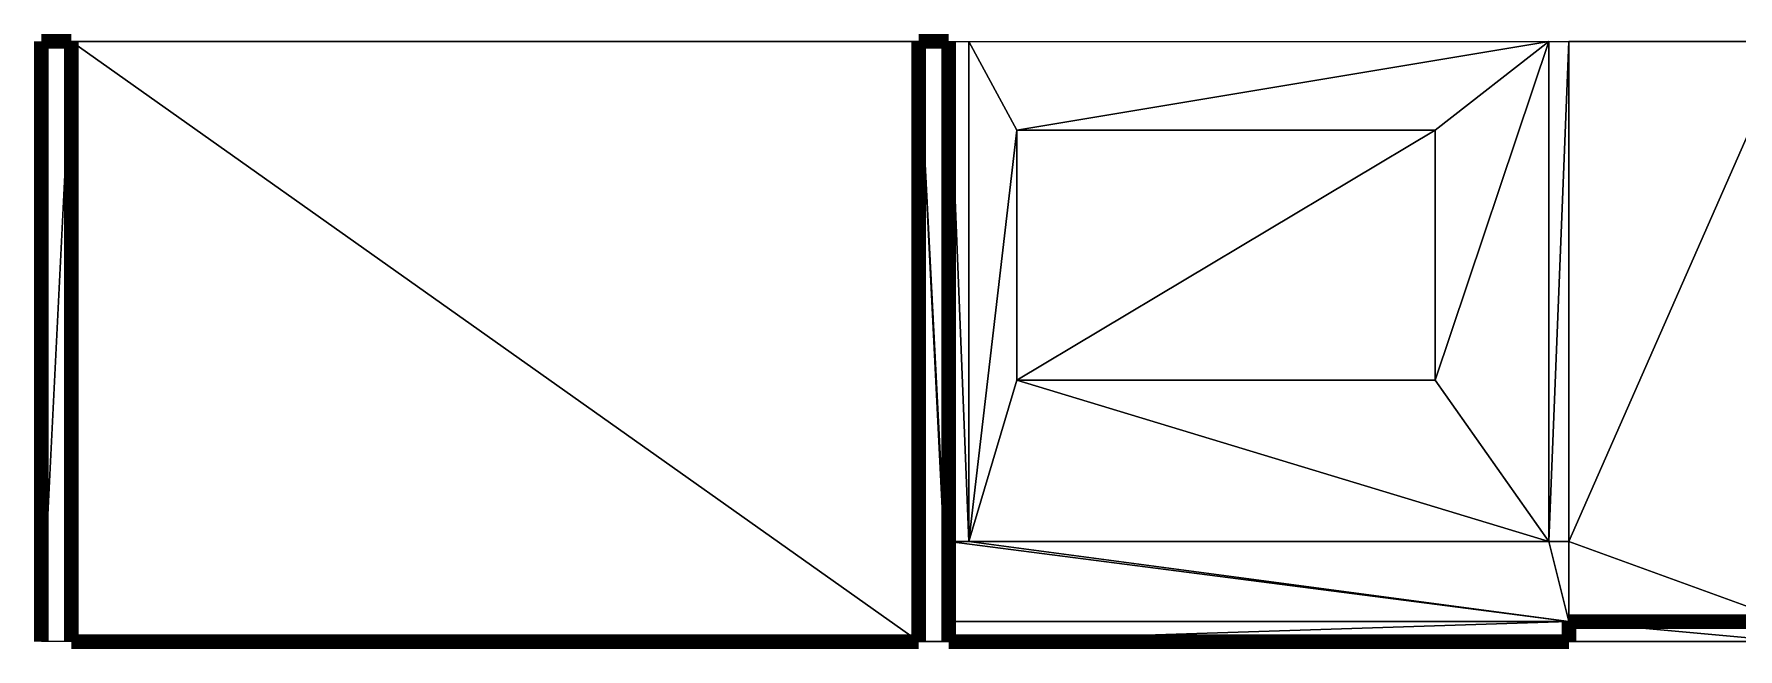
# Model space of a CAD drawing. Extents: x -8.7 to 13.2, y -5.7 to 3.8.
# Drawn here: x -8.67 to -0.16, y -5.68 to -2.61 of the extents above; entities that cross this region are included whole.
import ezdxf

# ---------------------------------------------------------------- set-up
doc = ezdxf.new("R2010")
doc.units = 0
doc.layers.get('0').update_dxf_attribs({"linetype": 'CONTINUOUS'})
doc.layers.add('SECTIONCUTEDGES', color=7, linetype='CONTINUOUS')

msp = doc.modelspace()

# ---------------------------------------------------------------- linework, layer by layer
for p, q in [((-4.2508, -2.6478), (-8.4863, -2.6478)), ((-4.1008, -2.6478), (-4.0008, -2.6478)), ((-4.0008, -5.1478), (-4.0008, -2.6478)), ((-4.0008, -2.6478), (-1.1008, -2.6478)), ((-1.1008, -5.1478), (-1.1008, -2.6478)), ((-1.1008, -2.6478), (-1.0008, -2.6478)), ((-1.0008, -5.1478), (-1.0008, -2.6478)), ((0.0992, -2.6478), (-1.0008, -2.6478)), ((-3.76, -3.0911), (-1.67, -3.0911)), ((-3.76, -4.3411), (-3.76, -3.0911)), ((-1.67, -3.0911), (-1.67, -4.3411)), ((-1.67, -4.3411), (-3.76, -4.3411)), ((-4.1008, -5.1478), (-4.0008, -5.1478)), ((-4.0008, -5.1478), (-1.1008, -5.1478)), ((-1.1008, -5.1478), (-1.0008, -5.1478)), ((-1.0008, -5.5478), (-1.0008, -5.1478)), ((-4.1008, -5.5478), (-1.0008, -5.5478)), ((-8.4863, -5.6478), (-8.6363, -5.6478)), ((-4.2508, -5.6478), (-4.1008, -5.6478)), ((-3.2616, -5.6478), (-2.0534, -5.6478)), ((-3.2464, -5.6478), (-3.2461, -5.6478)), ((-3.135, -5.6478), (-3.1349, -5.6478)), ((-3.1349, -5.6478), (-3.1347, -5.6478)), ((-3.1347, -5.6478), (-3.1343, -5.6478)), ((-3.1343, -5.6478), (-3.1338, -5.6478)), ((-3.1338, -5.6478), (-3.1331, -5.6478)), ((-3.1331, -5.6478), (-3.1324, -5.6478)), ((-3.1324, -5.6478), (-3.1314, -5.6478)), ((-3.1314, -5.6478), (-3.1304, -5.6478)), ((-3.1304, -5.6478), (-3.1292, -5.6478)), ((-3.1292, -5.6478), (-3.1279, -5.6478)), ((-3.1279, -5.6478), (-3.1265, -5.6478)), ((-3.1265, -5.6478), (-3.1249, -5.6478)), ((-3.1249, -5.6478), (-3.1233, -5.6478)), ((-3.1233, -5.6478), (-3.1215, -5.6478)), ((-3.1215, -5.6478), (-3.1197, -5.6478)), ((-3.1197, -5.6478), (-3.1178, -5.6478)), ((-3.1178, -5.6478), (-3.1158, -5.6478)), ((-3.1158, -5.6478), (-3.1137, -5.6478)), ((-3.1137, -5.6478), (-3.1116, -5.6478)), ((-3.1116, -5.6478), (-3.1094, -5.6478)), ((-3.1094, -5.6478), (-3.1071, -5.6478)), ((-3.1071, -5.6478), (-3.1049, -5.6478)), ((-3.1049, -5.6478), (-3.1026, -5.6478)), ((-3.1026, -5.6478), (-3.1002, -5.6478)), ((-3.1002, -5.6478), (-3.0979, -5.6478)), ((-2.8524, -5.6478), (-2.8365, -5.6478)), ((-2.8365, -5.6478), (-2.8316, -5.6478)), ((-2.8316, -5.6478), (-2.8206, -5.6478)), ((-2.8259, -5.6478), (-2.7994, -5.6478)), ((-2.8206, -5.6478), (-2.81, -5.6478)), ((-2.8206, -5.6478), (-2.7888, -5.6478)), ((-2.7994, -5.6478), (-2.757, -5.6478)), ((-2.7994, -5.6478), (-2.757, -5.6478)), ((-2.7888, -5.6478), (-2.7517, -5.6478)), ((-2.757, -5.6478), (-2.7399, -5.6478)), ((-2.757, -5.6478), (-2.7411, -5.6478)), ((-2.7517, -5.6478), (-2.7491, -5.6478)), ((-2.7464, -5.6478), (-2.704, -5.6478)), ((-2.7411, -5.6478), (-2.6404, -5.6478)), ((-2.7399, -5.6478), (-2.7358, -5.6478)), ((-2.7358, -5.6478), (-2.7214, -5.6478)), ((-2.7106, -5.6478), (-2.6934, -5.6478)), ((-2.6667, -5.6478), (-2.6547, -5.6478)), ((-2.6404, -5.6478), (-2.5609, -5.6478)), ((-2.5609, -5.6478), (-2.5026, -5.6478)), ((-2.5026, -5.6478), (-2.3886, -5.6478)), ((-2.439, -5.6478), (-2.3807, -5.6478)), ((-2.392, -5.6478), (-1.9494, -5.6478)), ((-2.3773, -5.6478), (-2.2045, -5.6478)), ((-2.3573, -5.6478), (-2.3572, -5.6478)), ((-2.3572, -5.6478), (-2.3567, -5.6478)), ((-2.3567, -5.6478), (-2.356, -5.6478)), ((-2.356, -5.6478), (-2.355, -5.6478)), ((-2.355, -5.6478), (-2.3538, -5.6478)), ((-2.3538, -5.6478), (-2.3523, -5.6478)), ((-2.3523, -5.6478), (-2.3505, -5.6478)), ((-2.3505, -5.6478), (-2.3484, -5.6478)), ((-2.3484, -5.6478), (-2.3462, -5.6478)), ((-2.3462, -5.6478), (-2.3436, -5.6478)), ((-2.3436, -5.6478), (-2.3409, -5.6478)), ((-2.3409, -5.6478), (-2.3379, -5.6478)), ((-2.3379, -5.6478), (-2.3348, -5.6478)), ((-2.3348, -5.6478), (-2.3315, -5.6478)), ((-2.3315, -5.6478), (-2.3279, -5.6478)), ((-2.3279, -5.6478), (-2.3243, -5.6478)), ((-2.3243, -5.6478), (-2.3205, -5.6478)), ((-2.3205, -5.6478), (-2.3165, -5.6478)), ((-2.3165, -5.6478), (-2.3125, -5.6478)), ((-2.3125, -5.6478), (-2.3083, -5.6478)), ((-2.3083, -5.6478), (-2.3041, -5.6478)), ((-2.3041, -5.6478), (-2.2999, -5.6478)), ((-2.2999, -5.6478), (-2.2956, -5.6478)), ((-2.2956, -5.6478), (-2.2913, -5.6478)), ((-2.2913, -5.6478), (-2.2869, -5.6478)), ((-2.2869, -5.6478), (-2.2826, -5.6478)), ((-2.2826, -5.6478), (-2.2784, -5.6478)), ((-2.2784, -5.6478), (-2.2742, -5.6478)), ((-2.2742, -5.6478), (-2.27, -5.6478)), ((-2.27, -5.6478), (-2.266, -5.6478)), ((-2.266, -5.6478), (-2.262, -5.6478)), ((-2.262, -5.6478), (-2.2582, -5.6478)), ((-2.2582, -5.6478), (-2.2546, -5.6478)), ((-2.2546, -5.6478), (-2.251, -5.6478)), ((-2.251, -5.6478), (-2.2477, -5.6478)), ((-2.2477, -5.6478), (-2.2446, -5.6478)), ((-2.2446, -5.6478), (-2.2416, -5.6478)), ((-2.2416, -5.6478), (-2.2389, -5.6478)), ((-2.2389, -5.6478), (-2.2363, -5.6478)), ((-2.2363, -5.6478), (-2.2341, -5.6478)), ((-2.2341, -5.6478), (-2.232, -5.6478)), ((-2.232, -5.6478), (-2.2302, -5.6478)), ((-2.2302, -5.6478), (-2.2287, -5.6478)), ((-2.2287, -5.6478), (-2.2275, -5.6478)), ((-2.2275, -5.6478), (-2.2265, -5.6478)), ((-2.2265, -5.6478), (-2.2258, -5.6478)), ((-2.2258, -5.6478), (-2.2254, -5.6478)), ((-2.2254, -5.6478), (-2.2252, -5.6478)), ((-2.0937, -5.6478), (-2.0566, -5.6478)), ((-2.0884, -5.6478), (-2.0778, -5.6478)), ((-2.0672, -5.6478), (-2.0248, -5.6478)), ((-2.0301, -5.6478), (-2.0036, -5.6478)), ((-2.0248, -5.6478), (-2.0089, -5.6478)), ((-2.0142, -5.6478), (-1.9718, -5.6478)), ((-2.0089, -5.6478), (-1.9082, -5.6478)), ((-1.9824, -5.6478), (-1.9718, -5.6478)), ((-1.9718, -5.6478), (-1.9188, -5.6478)), ((-1.9494, -5.6478), (-1.8753, -5.6478)), ((-1.9494, -5.6478), (-1.9489, -5.6478)), ((-1.9494, -5.6478), (-1.9486, -5.6478)), ((-1.9494, -5.6478), (-1.9456, -5.6478)), ((-1.9489, -5.6478), (-1.9481, -5.6478)), ((-1.9486, -5.6478), (-1.9476, -5.6478)), ((-1.9481, -5.6478), (-1.9471, -5.6478)), ((-1.9476, -5.6478), (-1.9463, -5.6478)), ((-1.9471, -5.6478), (-1.9459, -5.6478)), ((-1.9463, -5.6478), (-1.9448, -5.6478)), ((-1.9459, -5.6478), (-1.9445, -5.6478)), ((-1.9456, -5.6478), (-1.9417, -5.6478)), ((-1.9448, -5.6478), (-1.9432, -5.6478)), ((-1.9445, -5.6478), (-1.9428, -5.6478)), ((-1.9432, -5.6478), (-1.9413, -5.6478)), ((-1.9428, -5.6478), (-1.9409, -5.6478)), ((-1.9417, -5.6478), (-1.9375, -5.6478)), ((-1.9413, -5.6478), (-1.9392, -5.6478)), ((-1.9409, -5.6478), (-1.9389, -5.6478)), ((-1.9392, -5.6478), (-1.9369, -5.6478)), ((-1.9389, -5.6478), (-1.9366, -5.6478)), ((-1.9375, -5.6478), (-1.9331, -5.6478)), ((-1.9369, -5.6478), (-1.9344, -5.6478)), ((-1.9366, -5.6478), (-1.9342, -5.6478)), ((-1.9344, -5.6478), (-1.9318, -5.6478)), ((-1.9342, -5.6478), (-1.9316, -5.6478)), ((-1.9331, -5.6478), (-1.9286, -5.6478)), ((-1.9318, -5.6478), (-1.929, -5.6478)), ((-1.9316, -5.6478), (-1.9289, -5.6478)), ((-1.929, -5.6478), (-1.926, -5.6478)), ((-1.9289, -5.6478), (-1.926, -5.6478)), ((-1.9286, -5.6478), (-1.924, -5.6478)), ((-1.926, -5.6478), (-1.9229, -5.6478)), ((-1.926, -5.6478), (-1.923, -5.6478)), ((-1.924, -5.6478), (-1.9192, -5.6478)), ((-1.923, -5.6478), (-1.9198, -5.6478)), ((-1.9229, -5.6478), (-1.9197, -5.6478)), ((-1.9198, -5.6478), (-1.9166, -5.6478)), ((-1.9197, -5.6478), (-1.9164, -5.6478)), ((-1.9192, -5.6478), (-1.9143, -5.6478)), ((-1.9188, -5.6478), (-1.8711, -5.6478)), ((-1.9166, -5.6478), (-1.9132, -5.6478)), ((-1.9164, -5.6478), (-1.9129, -5.6478)), ((-1.9143, -5.6478), (-1.9093, -5.6478)), ((-1.9132, -5.6478), (-1.9098, -5.6478)), ((-1.9129, -5.6478), (-1.9094, -5.6478)), ((-1.9098, -5.6478), (-1.9063, -5.6478)), ((-1.9094, -5.6478), (-1.9059, -5.6478)), ((-1.9093, -5.6478), (-1.9042, -5.6478)), ((-1.9082, -5.6478), (-1.8287, -5.6478)), ((-1.9063, -5.6478), (-1.9028, -5.6478)), ((-1.9059, -5.6478), (-1.9022, -5.6478)), ((-1.9042, -5.6478), (-1.8991, -5.6478)), ((-1.9028, -5.6478), (-1.8992, -5.6478)), ((-1.9022, -5.6478), (-1.8986, -5.6478)), ((-1.8992, -5.6478), (-1.8956, -5.6478)), ((-1.8991, -5.6478), (-1.894, -5.6478)), ((-1.8986, -5.6478), (-1.8949, -5.6478)), ((-1.8956, -5.6478), (-1.892, -5.6478)), ((-1.8949, -5.6478), (-1.8912, -5.6478)), ((-1.894, -5.6478), (-1.8888, -5.6478)), ((-1.892, -5.6478), (-1.8884, -5.6478)), ((-1.8912, -5.6478), (-1.8875, -5.6478)), ((-1.8888, -5.6478), (-1.8837, -5.6478)), ((-1.8884, -5.6478), (-1.8848, -5.6478)), ((-1.8875, -5.6478), (-1.8838, -5.6478)), ((-1.8848, -5.6478), (-1.8812, -5.6478)), ((-1.8838, -5.6478), (-1.8802, -5.6478)), ((-1.8837, -5.6478), (-1.8787, -5.6478)), ((-1.8817, -5.6478), (-1.8605, -5.6478)), ((-1.8812, -5.6478), (-1.8778, -5.6478)), ((-1.8802, -5.6478), (-1.8767, -5.6478)), ((-1.8787, -5.6478), (-1.8736, -5.6478)), ((-1.8778, -5.6478), (-1.8743, -5.6478)), ((-1.8767, -5.6478), (-1.8732, -5.6478)), ((-1.8764, -5.6478), (-1.8605, -5.6478)), ((-1.8743, -5.6478), (-1.871, -5.6478)), ((-1.8736, -5.6478), (-1.8687, -5.6478)), ((-1.8732, -5.6478), (-1.8698, -5.6478)), ((-1.871, -5.6478), (-1.8677, -5.6478)), ((-1.8698, -5.6478), (-1.8664, -5.6478)), ((-1.8687, -5.6478), (-1.8639, -5.6478)), ((-1.8677, -5.6478), (-1.8646, -5.6478)), ((-1.8664, -5.6478), (-1.8632, -5.6478)), ((-1.8646, -5.6478), (-1.8616, -5.6478)), ((-1.8639, -5.6478), (-1.8592, -5.6478)), ((-1.8632, -5.6478), (-1.8602, -5.6478)), ((-1.8616, -5.6478), (-1.8587, -5.6478)), ((-1.8605, -5.6478), (-1.8075, -5.6478)), ((-1.8602, -5.6478), (-1.8572, -5.6478)), ((-1.8592, -5.6478), (-1.8546, -5.6478)), ((-1.8587, -5.6478), (-1.8559, -5.6478)), ((-1.8572, -5.6478), (-1.8545, -5.6478)), ((-1.8559, -5.6478), (-1.8533, -5.6478)), ((-1.8546, -5.6478), (-1.8502, -5.6478)), ((-1.8545, -5.6478), (-1.8519, -5.6478)), ((-1.8533, -5.6478), (-1.8509, -5.6478)), ((-1.8519, -5.6478), (-1.8494, -5.6478)), ((-1.8509, -5.6478), (-1.8487, -5.6478)), ((-1.8502, -5.6478), (-1.846, -5.6478)), ((-1.8494, -5.6478), (-1.8472, -5.6478)), ((-1.8487, -5.6478), (-1.8466, -5.6478)), ((-1.8472, -5.6478), (-1.8451, -5.6478)), ((-1.8466, -5.6478), (-1.8448, -5.6478)), ((-1.846, -5.6478), (-1.842, -5.6478)), ((-1.8451, -5.6478), (-1.8432, -5.6478)), ((-1.8448, -5.6478), (-1.8431, -5.6478)), ((-1.8432, -5.6478), (-1.8416, -5.6478)), ((-1.8431, -5.6478), (-1.8417, -5.6478)), ((-1.842, -5.6478), (-1.8382, -5.6478)), ((-1.8417, -5.6478), (-1.8404, -5.6478)), ((-1.8416, -5.6478), (-1.8402, -5.6478)), ((-1.8404, -5.6478), (-1.8394, -5.6478)), ((-1.8402, -5.6478), (-1.8389, -5.6478)), ((-1.8394, -5.6478), (-1.8387, -5.6478)), ((-1.8389, -5.6478), (-1.8382, -5.6478)), ((-1.8387, -5.6478), (-1.8381, -5.6478)), ((-1.8382, -5.6478), (-1.838, -5.6478)), ((-1.8381, -5.6478), (-1.8378, -5.6478)), ((-1.8378, -5.6478), (-1.8377, -5.6478)), ((-1.8287, -5.6478), (-1.7704, -5.6478)), ((-1.8075, -5.6478), (-1.7439, -5.6478)), ((-1.7704, -5.6478), (-1.6432, -5.6478)), ((-1.7439, -5.6478), (-1.6962, -5.6478)), ((-1.7068, -5.6478), (-1.6485, -5.6478)), ((-1.6962, -5.6478), (-1.6697, -5.6478)), ((-1.6697, -5.6478), (-1.6591, -5.6478)), ((-1.5849, -5.6478), (-1.5847, -5.6478)), ((-1.5748, -5.6478), (-1.5745, -5.6478)), ((-1.5748, -5.6478), (-1.5745, -5.6478)), ((-1.5745, -5.6478), (-1.5741, -5.6478)), ((-1.5745, -5.6478), (-1.5741, -5.6478)), ((-1.5741, -5.6478), (-1.5734, -5.6478)), ((-1.5741, -5.6478), (-1.5734, -5.6478)), ((-1.5734, -5.6478), (-1.5725, -5.6478)), ((-1.5734, -5.6478), (-1.5725, -5.6478)), ((-1.5725, -5.6478), (-1.5713, -5.6478)), ((-1.5725, -5.6478), (-1.5713, -5.6478)), ((-1.5713, -5.6478), (-1.57, -5.6478)), ((-1.5713, -5.6478), (-1.57, -5.6478)), ((-1.57, -5.6478), (-1.5684, -5.6478)), ((-1.57, -5.6478), (-1.5684, -5.6478)), ((-1.5684, -5.6478), (-1.5666, -5.6478)), ((-1.5684, -5.6478), (-1.5666, -5.6478)), ((-1.5666, -5.6478), (-1.5646, -5.6478)), ((-1.5666, -5.6478), (-1.5646, -5.6478)), ((-1.5646, -5.6478), (-1.5625, -5.6478)), ((-1.5646, -5.6478), (-1.5625, -5.6478)), ((-1.5625, -5.6478), (-1.5601, -5.6478)), ((-1.5625, -5.6478), (-1.5601, -5.6478)), ((-1.5601, -5.6478), (-1.5576, -5.6478)), ((-1.5601, -5.6478), (-1.5576, -5.6478)), ((-1.5576, -5.6478), (-1.5549, -5.6478)), ((-1.5576, -5.6478), (-1.5549, -5.6478)), ((-1.5549, -5.6478), (-1.5521, -5.6478)), ((-1.5549, -5.6478), (-1.5521, -5.6478)), ((-1.5521, -5.6478), (-1.5491, -5.6478)), ((-1.5521, -5.6478), (-1.5491, -5.6478)), ((-1.5491, -5.6478), (-1.546, -5.6478)), ((-1.5491, -5.6478), (-1.546, -5.6478)), ((-1.546, -5.6478), (-1.5428, -5.6478)), ((-1.546, -5.6478), (-1.5428, -5.6478)), ((-1.5428, -5.6478), (-1.5395, -5.6478)), ((-1.5428, -5.6478), (-1.5395, -5.6478)), ((-1.5395, -5.6478), (-1.5361, -5.6478)), ((-1.5395, -5.6478), (-1.5361, -5.6478)), ((-1.5361, -5.6478), (-1.5326, -5.6478)), ((-1.5361, -5.6478), (-1.5326, -5.6478)), ((-1.5326, -5.6478), (-1.5291, -5.6478)), ((-1.5326, -5.6478), (-1.5291, -5.6478)), ((-1.5291, -5.6478), (-1.5255, -5.6478)), ((-1.5291, -5.6478), (-1.5262, -5.6478)), ((-1.5255, -5.6478), (-1.5219, -5.6478)), ((-1.5219, -5.6478), (-1.5183, -5.6478)), ((-1.5183, -5.6478), (-1.5147, -5.6478)), ((-1.5147, -5.6478), (-1.5111, -5.6478)), ((-1.5111, -5.6478), (-1.2607, -5.6478)), ((-1.4832, -5.6478), (-1.4091, -5.6478)), ((-1.4091, -5.6478), (-1.4068, -5.6478)), ((-1.4068, -5.6478), (-1.4045, -5.6478)), ((-1.4045, -5.6478), (-1.4022, -5.6478)), ((-1.4022, -5.6478), (-1.3999, -5.6478)), ((-1.3999, -5.6478), (-1.3977, -5.6478)), ((-1.3977, -5.6478), (-1.3955, -5.6478)), ((-1.3955, -5.6478), (-1.3933, -5.6478)), ((-1.3933, -5.6478), (-1.3913, -5.6478)), ((-1.3913, -5.6478), (-1.3893, -5.6478)), ((-1.3893, -5.6478), (-1.3873, -5.6478)), ((-1.3873, -5.6478), (-1.3855, -5.6478)), ((-1.3855, -5.6478), (-1.3837, -5.6478)), ((-1.3837, -5.6478), (-1.3821, -5.6478)), ((-1.3821, -5.6478), (-1.3806, -5.6478)), ((-1.3806, -5.6478), (-1.3791, -5.6478)), ((-1.3791, -5.6478), (-1.3778, -5.6478)), ((-1.3778, -5.6478), (-1.3766, -5.6478)), ((-1.3766, -5.6478), (-1.3756, -5.6478)), ((-1.3756, -5.6478), (-1.3747, -5.6478)), ((-1.3747, -5.6478), (-1.3739, -5.6478)), ((-1.3739, -5.6478), (-1.3732, -5.6478)), ((-1.3732, -5.6478), (-1.3727, -5.6478)), ((-1.3727, -5.6478), (-1.3723, -5.6478)), ((-1.3723, -5.6478), (-1.3721, -5.6478)), ((-1.3721, -5.6478), (-1.3721, -5.6478)), ((-1.283, -5.6478), (-1.2829, -5.6478)), ((-1.2829, -5.6478), (-1.2825, -5.6478)), ((-1.2825, -5.6478), (-1.2817, -5.6478)), ((-1.2817, -5.6478), (-1.2806, -5.6478)), ((-1.2806, -5.6478), (-1.2791, -5.6478)), ((-1.2791, -5.6478), (-1.2774, -5.6478)), ((-1.2774, -5.6478), (-1.2753, -5.6478)), ((-1.2753, -5.6478), (-1.2729, -5.6478)), ((-1.2729, -5.6478), (-1.2703, -5.6478)), ((-1.2703, -5.6478), (-1.2673, -5.6478)), ((-1.2673, -5.6478), (-1.2641, -5.6478)), ((-1.2641, -5.6478), (-1.2607, -5.6478)), ((-1.2608, -5.6478), (-1.2605, -5.6478)), ((-1.2605, -5.6478), (-1.26, -5.6478)), ((-1.26, -5.6478), (-1.2593, -5.6478)), ((-1.2593, -5.6478), (-1.2583, -5.6478)), ((-1.2583, -5.6478), (-1.2571, -5.6478)), ((-1.2571, -5.6478), (-1.2557, -5.6478)), ((-1.2557, -5.6478), (-1.2541, -5.6478)), ((-1.2541, -5.6478), (-1.2522, -5.6478)), ((-1.2522, -5.6478), (-1.2502, -5.6478)), ((-1.2502, -5.6478), (-1.2479, -5.6478)), ((-1.2479, -5.6478), (-1.2455, -5.6478)), ((-1.2455, -5.6478), (-1.2429, -5.6478)), ((-1.2429, -5.6478), (-1.2401, -5.6478)), ((-1.2401, -5.6478), (-1.2372, -5.6478)), ((-1.2372, -5.6478), (-1.2341, -5.6478)), ((-1.2341, -5.6478), (-1.2309, -5.6478)), ((-1.2309, -5.6478), (-1.2276, -5.6478)), ((-1.2276, -5.6478), (-1.2242, -5.6478)), ((-1.2242, -5.6478), (-1.2207, -5.6478)), ((-1.2207, -5.6478), (-1.2181, -5.6478)), ((-1.2181, -5.6478), (-1.2172, -5.6478)), ((-1.0531, -5.6478), (-1.0508, -5.6478)), ((-1.0508, -5.6478), (-1.0485, -5.6478)), ((-1.0485, -5.6478), (-1.0462, -5.6478)), ((-1.0462, -5.6478), (-1.0439, -5.6478)), ((-1.0439, -5.6478), (-1.0417, -5.6478)), ((-1.0417, -5.6478), (-1.0395, -5.6478)), ((-1.0395, -5.6478), (-1.0374, -5.6478)), ((-1.0374, -5.6478), (-1.0353, -5.6478)), ((-1.0353, -5.6478), (-1.0333, -5.6478)), ((-1.0333, -5.6478), (-1.0314, -5.6478)), ((-1.0314, -5.6478), (-1.0295, -5.6478)), ((-1.0295, -5.6478), (-1.0278, -5.6478)), ((-1.0278, -5.6478), (-1.0261, -5.6478)), ((-1.0261, -5.6478), (-1.0246, -5.6478)), ((-1.0246, -5.6478), (-1.0232, -5.6478)), ((-1.0232, -5.6478), (-1.0218, -5.6478)), ((-1.0218, -5.6478), (-1.0207, -5.6478)), ((-1.0207, -5.6478), (-1.0196, -5.6478)), ((-1.0196, -5.6478), (-1.0187, -5.6478)), ((-1.0187, -5.6478), (-1.0179, -5.6478)), ((-1.0179, -5.6478), (-1.0172, -5.6478)), ((-1.0172, -5.6478), (-1.0167, -5.6478)), ((-1.0167, -5.6478), (-1.0164, -5.6478)), ((-1.0164, -5.6478), (-1.0162, -5.6478)), ((-1.0162, -5.6478), (-1.0161, -5.6478)), ((-1.0008, -5.6478), (0.0992, -5.6478)), ((-0.5743, -5.6478), (-0.4014, -5.6478)), ((-0.5541, -5.6478), (-0.5542, -5.6478)), ((-0.5542, -5.6478), (-0.5541, -5.6478)), ((-0.5536, -5.6478), (-0.5541, -5.6478)), ((-0.5541, -5.6478), (-0.5536, -5.6478)), ((-0.5529, -5.6478), (-0.5536, -5.6478)), ((-0.5536, -5.6478), (-0.5529, -5.6478)), ((-0.5519, -5.6478), (-0.5529, -5.6478)), ((-0.5529, -5.6478), (-0.5519, -5.6478)), ((-0.5507, -5.6478), (-0.5519, -5.6478)), ((-0.5519, -5.6478), (-0.5507, -5.6478)), ((-0.5492, -5.6478), (-0.5507, -5.6478)), ((-0.5507, -5.6478), (-0.5492, -5.6478)), ((-0.5474, -5.6478), (-0.5492, -5.6478)), ((-0.5492, -5.6478), (-0.5474, -5.6478)), ((-0.5453, -5.6478), (-0.5474, -5.6478)), ((-0.5474, -5.6478), (-0.5453, -5.6478)), ((-0.5431, -5.6478), (-0.5453, -5.6478)), ((-0.5453, -5.6478), (-0.5431, -5.6478)), ((-0.5405, -5.6478), (-0.5431, -5.6478)), ((-0.5431, -5.6478), (-0.5405, -5.6478)), ((-0.5378, -5.6478), (-0.5405, -5.6478)), ((-0.5405, -5.6478), (-0.5378, -5.6478)), ((-0.5349, -5.6478), (-0.5378, -5.6478)), ((-0.5378, -5.6478), (-0.5349, -5.6478)), ((-0.5317, -5.6478), (-0.5349, -5.6478)), ((-0.5349, -5.6478), (-0.5317, -5.6478)), ((-0.5284, -5.6478), (-0.5317, -5.6478)), ((-0.5317, -5.6478), (-0.5284, -5.6478)), ((-0.5248, -5.6478), (-0.5284, -5.6478)), ((-0.5284, -5.6478), (-0.5248, -5.6478)), ((-0.5212, -5.6478), (-0.5248, -5.6478)), ((-0.5248, -5.6478), (-0.5212, -5.6478)), ((-0.5174, -5.6478), (-0.5212, -5.6478)), ((-0.5212, -5.6478), (-0.5174, -5.6478)), ((-0.5134, -5.6478), (-0.5174, -5.6478)), ((-0.5174, -5.6478), (-0.5134, -5.6478)), ((-0.5094, -5.6478), (-0.5134, -5.6478)), ((-0.5134, -5.6478), (-0.5094, -5.6478)), ((-0.5052, -5.6478), (-0.5094, -5.6478)), ((-0.5094, -5.6478), (-0.5052, -5.6478)), ((-0.501, -5.6478), (-0.5052, -5.6478)), ((-0.5052, -5.6478), (-0.501, -5.6478)), ((-0.4968, -5.6478), (-0.501, -5.6478)), ((-0.501, -5.6478), (-0.4968, -5.6478)), ((-0.4925, -5.6478), (-0.4968, -5.6478)), ((-0.4968, -5.6478), (-0.4925, -5.6478)), ((-0.4882, -5.6478), (-0.4925, -5.6478)), ((-0.4925, -5.6478), (-0.4882, -5.6478)), ((-0.4882, -5.6478), (-0.4838, -5.6478)), ((-0.4838, -5.6478), (-0.4882, -5.6478)), ((-0.4838, -5.6478), (-0.4795, -5.6478)), ((-0.4795, -5.6478), (-0.4838, -5.6478)), ((-0.4795, -5.6478), (-0.4753, -5.6478)), ((-0.4753, -5.6478), (-0.4795, -5.6478)), ((-0.4753, -5.6478), (-0.4711, -5.6478)), ((-0.4711, -5.6478), (-0.4753, -5.6478)), ((-0.4711, -5.6478), (-0.4669, -5.6478)), ((-0.4669, -5.6478), (-0.4711, -5.6478)), ((-0.4669, -5.6478), (-0.4629, -5.6478)), ((-0.4629, -5.6478), (-0.4669, -5.6478)), ((-0.4629, -5.6478), (-0.4589, -5.6478)), ((-0.4589, -5.6478), (-0.4629, -5.6478)), ((-0.4589, -5.6478), (-0.4551, -5.6478)), ((-0.4551, -5.6478), (-0.4589, -5.6478)), ((-0.4551, -5.6478), (-0.4515, -5.6478)), ((-0.4515, -5.6478), (-0.4551, -5.6478)), ((-0.4515, -5.6478), (-0.448, -5.6478)), ((-0.448, -5.6478), (-0.4515, -5.6478)), ((-0.448, -5.6478), (-0.4446, -5.6478)), ((-0.4446, -5.6478), (-0.448, -5.6478)), ((-0.4446, -5.6478), (-0.4415, -5.6478)), ((-0.4415, -5.6478), (-0.4446, -5.6478)), ((-0.4415, -5.6478), (-0.4385, -5.6478)), ((-0.4385, -5.6478), (-0.4415, -5.6478)), ((-0.4385, -5.6478), (-0.4358, -5.6478)), ((-0.4358, -5.6478), (-0.4385, -5.6478)), ((-0.4358, -5.6478), (-0.4332, -5.6478)), ((-0.4332, -5.6478), (-0.4358, -5.6478)), ((-0.4332, -5.6478), (-0.431, -5.6478)), ((-0.431, -5.6478), (-0.4332, -5.6478)), ((-0.431, -5.6478), (-0.4289, -5.6478)), ((-0.4289, -5.6478), (-0.431, -5.6478)), ((-0.4289, -5.6478), (-0.4271, -5.6478)), ((-0.4271, -5.6478), (-0.4289, -5.6478)), ((-0.4271, -5.6478), (-0.4256, -5.6478)), ((-0.4256, -5.6478), (-0.4271, -5.6478)), ((-0.4256, -5.6478), (-0.4244, -5.6478)), ((-0.4244, -5.6478), (-0.4256, -5.6478)), ((-0.4244, -5.6478), (-0.4234, -5.6478)), ((-0.4234, -5.6478), (-0.4244, -5.6478)), ((-0.4234, -5.6478), (-0.4227, -5.6478)), ((-0.4227, -5.6478), (-0.4234, -5.6478)), ((-0.4227, -5.6478), (-0.4223, -5.6478)), ((-0.4223, -5.6478), (-0.4227, -5.6478)), ((-0.4223, -5.6478), (-0.4221, -5.6478)), ((-0.4221, -5.6478), (-0.4223, -5.6478))]:
    msp.add_line(p, q)
at = {"layer": 'SECTIONCUTEDGES'}
for points in [[(-8.6363, -5.6478, 0.0731, 0.0731, 0), (-8.6363, -2.6478, 0.0731, 0.0731, 0)], [(-8.4863, -2.6478, 0.0731, 0.0731, 0), (-8.6363, -2.6478, 0.0731, 0.0731, 0)], [(-8.4863, -5.6478, 0.0731, 0.0731, 0), (-8.4863, -2.6478, 0.0731, 0.0731, 0)], [(-4.1008, -2.6478, 0.0731, 0.0731, 0), (-4.2508, -2.6478, 0.0731, 0.0731, 0)], [(-4.2508, -5.6478, 0.0731, 0.0731, 0), (-4.2508, -2.6478, 0.0731, 0.0731, 0)], [(-4.1008, -5.1478, 0.0731, 0.0731, 0), (-4.1008, -2.6478, 0.0731, 0.0731, 0)], [(-4.1008, -5.5478, 0.0731, 0.0731, 0), (-4.1008, -5.1478, 0.0731, 0.0731, 0)], [(-4.1008, -5.6478, 0.0731, 0.0731, 0), (-4.1008, -5.5478, 0.0731, 0.0731, 0)], [(-1.0008, -5.6478, 0.0731, 0.0731, 0), (-1.0008, -5.5478, 0.0731, 0.0731, 0)], [(-1.0008, -5.5478, 0.0731, 0.0731, 0), (0.0992, -5.5478, 0.0731, 0.0731, 0)], [(-4.2508, -5.6478, 0.0731, 0.0731, 0), (-8.4863, -5.6478, 0.0731, 0.0731, 0)], [(-1.0008, -5.6478, 0.0731, 0.0731, 0), (-4.1008, -5.6478, 0.0731, 0.0731, 0)]]:
    msp.add_lwpolyline(points, format="xyseb", dxfattribs=at)

# ---------------------------------------------------------------- meshes
at = {"color": 7}
mesh = msp.add_polyface(dxfattribs=at)
corners = [(-8.4863, -2.6478), (-8.6363, -5.6478), (-8.6363, -2.6478), (-8.4863, -5.6478)]
mesh.append_faces([[corners[k] for k in face] for face in [(0, 1, 2), (1, 0, 3)]], dxfattribs={"vtx0": -1, "color": 7})
at = {"color": 254}
mesh = msp.add_polyface(dxfattribs=at)
corners = [(-8.4863, -2.6478), (-4.2508, -5.6478), (-8.4863, -5.6478), (-4.2508, -2.6478)]
mesh.append_faces([[corners[k] for k in face] for face in [(0, 1, 2), (1, 0, 3)]], dxfattribs={"vtx0": -1, "color": 254})
at = {"color": 7}
mesh = msp.add_polyface(dxfattribs=at)
corners = [(-4.1008, -2.6478), (-4.1008, -5.5478), (-4.2508, -2.6478), (-4.1008, -5.1478), (-4.1008, -5.6478), (-4.2508, -5.6478)]
mesh.append_faces([[corners[k] for k in face] for face in [(1, 0, 3), (2, 4, 5)]], dxfattribs={"vtx0": -1, "color": 7})
mesh.append_faces([[corners[k] for k in face] for face in [(0, 1, 2), (4, 2, 1)]], dxfattribs={"vtx0": -1, "vtx1": -1, "color": 7})
at = {"color": 254}
mesh = msp.add_polyface(dxfattribs=at)
corners = [(-4.1008, -2.6478), (-4.0008, -5.1478), (-4.1008, -5.1478), (-4.0008, -2.6478)]
mesh.append_faces([[corners[k] for k in face] for face in [(0, 1, 2), (1, 0, 3)]], dxfattribs={"vtx0": -1, "color": 254})
mesh = msp.add_polyface(dxfattribs=at)
corners = [(-4.0008, -2.6478), (-3.76, -3.0911), (-4.0008, -5.1478), (-1.1008, -2.6478), (-1.67, -3.0911), (-1.67, -4.3411), (-3.76, -4.3411), (-1.1008, -5.1478)]
mesh.append_faces([[corners[k] for k in face] for face in [(0, 1, 2), (1, 3, 4), (4, 3, 5), (2, 6, 7), (6, 2, 1), (7, 5, 3)]], dxfattribs={"vtx0": -1, "vtx1": -1, "color": 254})
mesh.append_faces([[corners[k] for k in face] for face in [(1, 0, 3), (7, 6, 5)]], dxfattribs={"vtx0": -1, "vtx2": -1, "color": 254})
mesh = msp.add_polyface(dxfattribs=at)
corners = [(-1.0008, -2.6478), (-1.1008, -5.1478), (-1.1008, -2.6478), (-1.0008, -5.1478)]
mesh.append_faces([[corners[k] for k in face] for face in [(0, 1, 2), (1, 0, 3)]], dxfattribs={"vtx0": -1, "color": 254})
mesh = msp.add_polyface(dxfattribs=at)
corners = [(0.0992, -2.6478), (-1.0008, -5.1478), (-1.0008, -2.6478), (0.0992, -5.5478), (-1.0008, -5.5478), (0.0992, -5.4778)]
mesh.append_faces([[corners[k] for k in face] for face in [(0, 1, 2), (1, 3, 4), (3, 0, 5)]], dxfattribs={"vtx0": -1, "color": 254})
mesh.append_faces([[corners[k] for k in face] for face in [(3, 1, 0)]], dxfattribs={"vtx0": -1, "vtx1": -1, "vtx2": -1, "color": 254})
mesh = msp.add_polyface(dxfattribs=at)
corners = [(-1.67, -3.0911), (-3.76, -4.3411), (-3.76, -3.0911), (-1.67, -4.3411)]
mesh.append_faces([[corners[k] for k in face] for face in [(0, 1, 2), (1, 0, 3)]], dxfattribs={"vtx0": -1, "color": 254})
mesh = msp.add_polyface(dxfattribs=at)
corners = [(-4.1008, -5.1478), (-1.0008, -5.5478), (-4.1008, -5.5478), (-4.0008, -5.1478), (-1.1008, -5.1478), (-1.0008, -5.1478)]
mesh.append_faces([[corners[k] for k in face] for face in [(0, 1, 2), (1, 4, 5)]], dxfattribs={"vtx0": -1, "color": 254})
mesh.append_faces([[corners[k] for k in face] for face in [(1, 0, 3), (1, 3, 4)]], dxfattribs={"vtx0": -1, "vtx2": -1, "color": 254})
mesh = msp.add_polyface(dxfattribs=at)
corners = [(-1.0008, -5.5478), (-4.1008, -5.6478), (-4.1008, -5.5478), (-1.0008, -5.6478)]
mesh.append_faces([[corners[k] for k in face] for face in [(0, 1, 2), (1, 0, 3)]], dxfattribs={"vtx0": -1, "color": 254})
at = {"color": 7}
mesh = msp.add_polyface(dxfattribs=at)
corners = [(-1.0008, -5.5478), (0.0992, -5.6478), (-1.0008, -5.6478), (0.0992, -5.5478)]
mesh.append_faces([[corners[k] for k in face] for face in [(0, 1, 2), (1, 0, 3)]], dxfattribs={"vtx0": -1, "color": 7})

doc.saveas('drawing.dxf')
